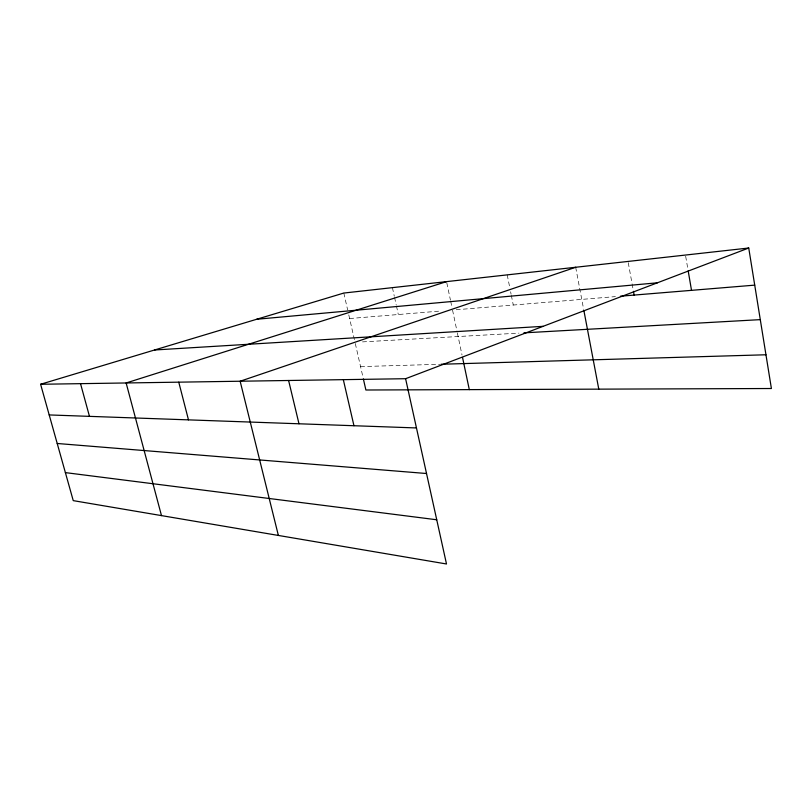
<?xml version="1.0" encoding="UTF-8"?>
<svg xmlns="http://www.w3.org/2000/svg" width="812" height="812" viewBox="0 0 812 812"><rect width="100%" height="100%" fill="white"/><g stroke="black" fill="none" stroke-linecap="round" stroke-linejoin="round"><path stroke-width="0.61" stroke-dasharray="4.06 3.04" d="M349.617 318.537L441.19 310.986M456.253 309.748L615.425 296.613M362.538 341.882L518.909 333.133M360.558 366.598L439.789 364.294M343.811 293.051L347.678 310.042M348.784 314.894L354.489 339.923M355.301 343.517L363.086 377.692M392.409 287.651L394.287 296.197M394.561 297.425L396.165 304.754M396.439 305.972L398.316 314.518M446.803 282.86L450.457 300.166M450.711 301.404L452.02 307.575M452.538 310.052L457.105 331.722M457.359 332.92L462.008 354.986M507.216 274.882L509.642 286.94M510.606 291.772L511.093 294.188M511.337 295.385L513.275 305.038M575.678 267.27L583.655 309.362M628.265 262.682L631.868 282.617M632.091 283.865L633.228 290.097M685.673 256.267L687.967 269.655"/><path stroke-width="1.22" d="M405.594 378.707L446.498 563.985L73.242 500.628L40.6 384.269L405.594 378.707L748.735 248.015L771.4 388.512L365.887 390.004L363.36 378.92M575.678 267.27L240.149 381.234L278.374 535.443M446.549 281.632L126.134 382.97L161.486 515.61M40.6 384.269L343.811 293.051L748.735 248.015M256.724 319.258L657.385 282.809M620.409 296.207L754.724 285.134M154.544 349.992L543.096 326.333M523.892 332.859L760.286 319.634M441.058 364.253L765.96 354.773M49.197 414.932L416.465 427.944M57.216 443.484L426.523 473.518M65.386 472.614L436.734 519.771M80.52 383.66L89.472 416.363M178.762 382.168L188.485 419.865M288.605 380.493L298.989 423.783M343.324 379.661L353.961 425.732M462.525 357.442L469.306 389.628M583.899 310.61L598.789 389.151M633.451 291.335L634.121 295.081M688.18 270.873L691.519 290.341"/></g></svg>
